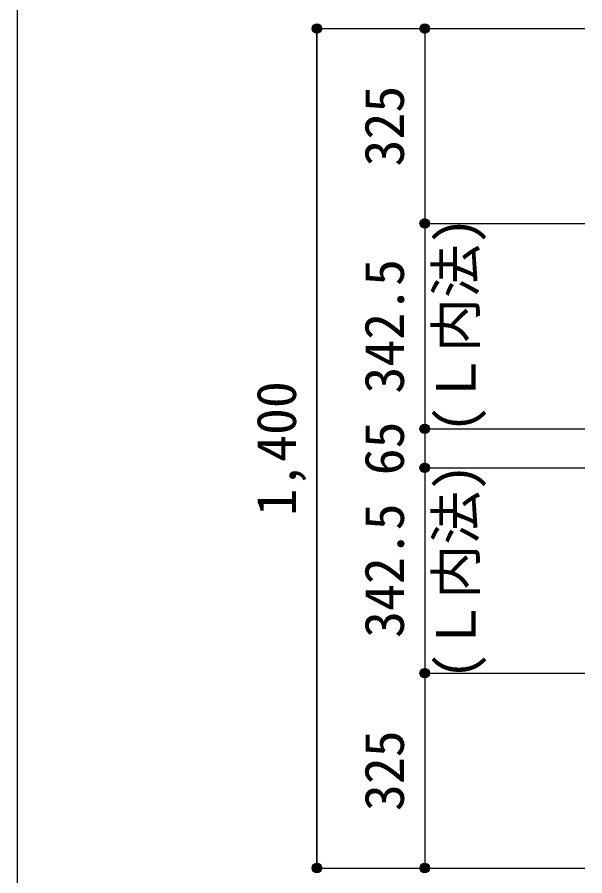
# Model space of a CAD drawing. Units: millimetres at full size, sheet at 1:30. Extents: x -5973 to 5954, y -4195 to 4201.
# Drawn here: x -5973 to -5026, y 1743 to 3175 of the extents above; entities that cross this region are included whole.
import ezdxf
from ezdxf.enums import TextEntityAlignment as Align

# ---------------------------------------------------------------- set-up
doc = ezdxf.new("R2010")
doc.units = ezdxf.units.MM
doc.header["$LTSCALE"] = 30
doc.header["$PDMODE"] = 32
doc.header["$PDSIZE"] = 15
for name, color, linetype in [('0-7_文字', 4, 'Continuous'), ('0-D_寸法', 4, 'Continuous'), ('F-0_枠', 6, 'Continuous')]:
    doc.layers.add(name, color=color, linetype=linetype)
doc.styles.add('ＭＳ ゴシック', font='')
doc.styles.get('ＭＳ ゴシック').set_extended_font_data('MS Gothic')

msp = doc.modelspace()

# ---------------------------------------------------------------- linework, layer by layer
at = {"layer": '0-D_寸法'}
for p, q in [((-5472.84, 3156.03), (-5292.84, 3156.03)), ((-5472.84, 3156.03), (-5292.84, 3156.03)), ((-5472.84, 3156.03), (-5472.84, 1756.03)), ((-5292.84, 3156.03), (-5025.8, 3156.03)), ((-5292.84, 3156.03), (-5292.84, 2831.03)), ((-5292.84, 3156.03), (-5025.8, 3156.03)), ((-5292.84, 2831.03), (-5025.8, 2831.03)), ((-5292.84, 2831.03), (-5292.84, 2488.53)), ((-5292.84, 2488.53), (-5025.8, 2488.53)), ((-5292.84, 2488.53), (-5292.84, 2423.53)), ((-5292.84, 2423.53), (-5025.8, 2423.53)), ((-5292.84, 2423.53), (-5292.84, 2081.03)), ((-5292.84, 2081.03), (-5025.8, 2081.03)), ((-5292.84, 2081.03), (-5292.84, 1756.03)), ((-5472.84, 1756.03), (-5292.84, 1756.03)), ((-5292.84, 1756.03), (-5025.8, 1756.03))]:
    msp.add_line(p, q, dxfattribs=at)
msp.add_lwpolyline([(-5472.84, 1756.03), (-5472.84, 3156.03), (-5472.84, 1756.03)], dxfattribs=at)
for centre, radius in [((-5472.84, 3156.03), 8), ((-5472.84, 3156.03), 7.2), ((-5472.84, 3156.03), 6.4), ((-5472.84, 3156.03), 5.6), ((-5472.84, 3156.03), 4.8), ((-5472.84, 3156.03), 4), ((-5472.84, 3156.03), 3.2), ((-5472.84, 3156.03), 2.4), ((-5472.84, 3156.03), 1.6), ((-5472.84, 3156.03), 0.8), ((-5292.84, 3156.03), 8), ((-5292.84, 3156.03), 7.2), ((-5292.84, 3156.03), 6.4), ((-5292.84, 3156.03), 5.6), ((-5292.84, 3156.03), 4.8), ((-5292.84, 3156.03), 4), ((-5292.84, 3156.03), 3.2), ((-5292.84, 3156.03), 2.4), ((-5292.84, 3156.03), 1.6), ((-5292.84, 3156.03), 0.8), ((-5292.84, 2831.03), 8), ((-5292.84, 2831.03), 7.2), ((-5292.84, 2831.03), 6.4), ((-5292.84, 2831.03), 5.6), ((-5292.84, 2831.03), 4.8), ((-5292.84, 2831.03), 4), ((-5292.84, 2831.03), 3.2), ((-5292.84, 2831.03), 2.4), ((-5292.84, 2831.03), 1.6), ((-5292.84, 2831.03), 0.8), ((-5292.84, 2488.53), 8), ((-5292.84, 2488.53), 7.2), ((-5292.84, 2488.53), 6.4), ((-5292.84, 2488.53), 5.6), ((-5292.84, 2488.53), 4.8), ((-5292.84, 2488.53), 4), ((-5292.84, 2488.53), 3.2), ((-5292.84, 2488.53), 2.4), ((-5292.84, 2488.53), 1.6), ((-5292.84, 2488.53), 0.8), ((-5292.84, 2423.53), 8), ((-5292.84, 2423.53), 7.2), ((-5292.84, 2423.53), 6.4), ((-5292.84, 2423.53), 5.6), ((-5292.84, 2423.53), 4.8), ((-5292.84, 2423.53), 4), ((-5292.84, 2423.53), 3.2), ((-5292.84, 2423.53), 2.4), ((-5292.84, 2423.53), 1.6), ((-5292.84, 2423.53), 0.8), ((-5292.84, 2081.03), 8), ((-5292.84, 2081.03), 7.2), ((-5292.84, 2081.03), 6.4), ((-5292.84, 2081.03), 5.6), ((-5292.84, 2081.03), 4.8), ((-5292.84, 2081.03), 4), ((-5292.84, 2081.03), 3.2), ((-5292.84, 2081.03), 2.4), ((-5292.84, 2081.03), 1.6), ((-5292.84, 2081.03), 0.8), ((-5472.84, 1756.03), 8), ((-5472.84, 1756.03), 7.2), ((-5472.84, 1756.03), 6.4), ((-5472.84, 1756.03), 5.6), ((-5292.84, 1756.03), 8), ((-5292.84, 1756.03), 7.2), ((-5292.84, 1756.03), 6.4), ((-5292.84, 1756.03), 5.6), ((-5472.84, 1756.03), 4.8), ((-5472.84, 1756.03), 4), ((-5472.84, 1756.03), 3.2), ((-5472.84, 1756.03), 2.4), ((-5472.84, 1756.03), 1.6), ((-5472.84, 1756.03), 0.8), ((-5292.84, 1756.03), 4.8), ((-5292.84, 1756.03), 4), ((-5292.84, 1756.03), 3.2), ((-5292.84, 1756.03), 2.4), ((-5292.84, 1756.03), 1.6), ((-5292.84, 1756.03), 0.8)]:
    msp.add_circle(centre, radius, dxfattribs=at)
at = {"layer": '0-D_寸法', "color": 7}
for p in [(-5472.84, 3156.03), (-5292.84, 3156.03), (-5292.84, 3156.03), (-5292.84, 2831.03), (-5292.84, 2831.03), (-5292.84, 2488.53), (-5292.84, 2488.53), (-5292.84, 2423.53), (-5292.84, 2423.53), (-5292.84, 2081.03), (-5292.84, 2081.03), (-5472.84, 1756.03), (-5292.84, 1756.03), (-5292.84, 1756.03)]:
    msp.add_point(p, dxfattribs=at)
at = {"layer": 'F-0_枠'}
msp.add_line((-5972.88, 4201.15), (-5972.88, -4195.24), dxfattribs=at)

# ---------------------------------------------------------------- texts
at = {"layer": '0-7_文字', "style": 'ＭＳ ゴシック'}
for p in [(-5188.16, 2481.74), (-5188.16, 2070.32)]:
    msp.add_text('(Ｌ内法)', height=65.98, rotation=90, dxfattribs=at).set_placement(p, align=Align.BOTTOM_LEFT)
at = {"layer": '0-D_寸法', "style": 'ＭＳ ゴシック'}
for s, p in [('325', (-5307.84, 2926.03)), ('342.5', (-5307.84, 2547.28)), ('1,400', (-5487.84, 2343.53)), ('65', (-5307.84, 2411.03)), ('342.5', (-5307.84, 2139.78)), ('325', (-5307.84, 1851.03))]:
    msp.add_text(s, height=65.98, rotation=90, dxfattribs=at).set_placement(p, align=Align.BOTTOM_LEFT)

doc.saveas('drawing.dxf')
